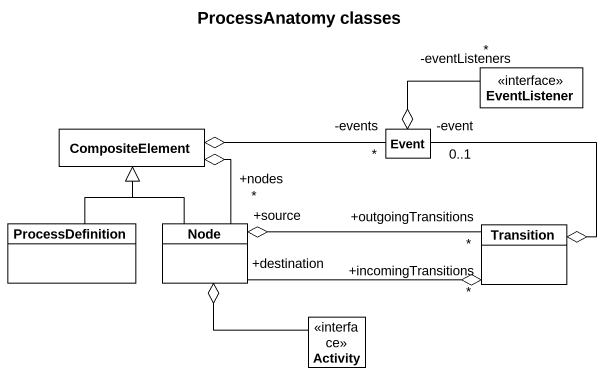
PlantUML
@startuml
title ProcessAnatomy classes
hide circle
hide empty members
interface EventListener
class CompositeElement
class Event
class ProcessDefinition
class "Node" as Node_
class Transition
interface Activity
CompositeElement o-right- "-events\n*" Event
CompositeElement o-- "*\n+nodes" Node_
Event o-right- "-eventListeners\n*" EventListener
ProcessDefinition -up-|> CompositeElement
Node_ -up-|> CompositeElement
Node_ "+source" o-right- "*\n+outgoingTransitions" Transition
Node_ o-- Activity
Transition o-up- "-event\n0..1" Event
Transition "*\n+incomingTransitions" o-left- "+destination" Node_
@enduml
